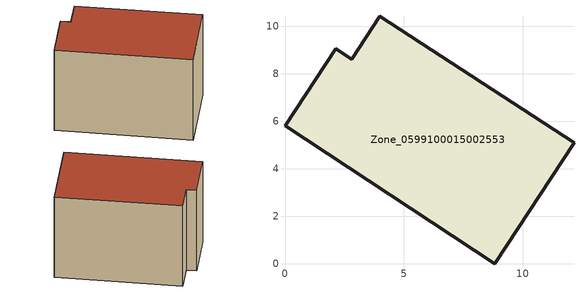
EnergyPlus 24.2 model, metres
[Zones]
Zone_0599100015002553
 floor ground (C_G): 8.82,0 0,5.8 2.13,9.05 2.8,8.61 3.99,10.41 12.16,5.09 z0.74
 wall outside (C_F): 2.8,8.61 2.13,9.05 0,5.8 8.82,0 12.16,5.09 3.99,10.41 2.8,8.61 z0.74:8.06
 roof outside (C_R): 12.16,5.09 3.99,10.41 2.8,8.61 2.13,9.05 0,5.8 8.82,0 z8.06
[BUILDING]
Pand.0599100015002553: North Axis=0; Terrain=City; Loads Convergence Tolerance Value=0.04; Temperature Convergence Tolerance Value=0.4; Solar Distribution=FullExterior; Maximum Number of Warmup Days=25; Minimum Number of Warmup Days=1
[Site:Location]
Rotterdam.The.Hague.AP_ZH_NLD Design_Conditions: Latitude=51.96; Longitude=4.45; Time Zone=1; Elevation=-4.5
[SITE:GROUNDTEMPERATURE:BUILDINGSURFACE]
18, 18, 18, 18, 18, 18, 18, 18, 18, 18, 18, 18
[MATERIAL] Thermal Absorptance=0.9; Solar Absorptance=0.7; Visible Absorptance=0.7
Name | Roughness | Thickness | Conductivity | Density | Specific Heat
G.TI.1965-1974 | MediumSmooth | 0.15 | 0.882353 | 540 | 1210
F.TI.1965-1974 | Rough | 0.3 | 0.697674 | 1920 | 840
R.TI.1965-1974 | MediumRough | 0.2 | 0.232558 | 1500 | 1000
[CONSTRUCTION]
C_G: G.TI.1965-1974
C_F: F.TI.1965-1974
C_R: R.TI.1965-1974
[ZONE]
Zone_0599100015002553: Type=1; Multiplier=1; Ceiling Height=Autocalculate; Volume=Autocalculate; Floor Area=autocalculate; Part of Total Floor Area=Yes
[ZONEINFILTRATION:DESIGNFLOWRATE]
Infil_Zone_0599100015002553: Zone or ZoneList or Space or SpaceList=Zone_0599100015002553; Schedule=AlwaysOn; Design Flow Rate Calculation Method=Flow/Area; Flow Rate per Floor Area=0.003; Constant Term Coefficient=1; Temperature Term Coefficient=0; Velocity Term Coefficient=0; Velocity Squared Term Coefficient=0
[HVACTEMPLATE:ZONE:IDEALLOADSAIRSYSTEM]
Zone_0599100015002553: Maximum Heating Supply Air Temperature=50; Minimum Cooling Supply Air Temperature=13; Maximum Heating Supply Air Humidity Ratio=0.0156; Minimum Cooling Supply Air Humidity Ratio=0.0077; Heating Limit=NoLimit; Cooling Limit=NoLimit; Dehumidification Control Type=ConstantSensibleHeatRatio; Cooling Sensible Heat Ratio=0.7; Dehumidification Setpoint=60; Humidification Control Type=None; Humidification Setpoint=30; Outdoor Air Method=None; Outdoor Air Flow Rate per Person=0.00944; Outdoor Air Flow Rate per Zone Floor Area=0; Outdoor Air Flow Rate per Zone=0; Demand Controlled Ventilation Type=None; Outdoor Air Economizer Type=NoEconomizer; Heat Recovery Type=None; Sensible Heat Recovery Effectiveness=0.7; Latent Heat Recovery Effectiveness=0.65
[ZONECONTROL:THERMOSTAT]
ThermostatControl_Zone_0599100015002553: Zone or ZoneList=Zone_0599100015002553; Control Type Schedule=DualSetpointControlType; Control 1=Thermostat_Zone_0599100015002553; Temperature Difference Between Cutout And Setpoint=0
[THERMOSTATSETPOINT:DUALSETPOINT]
Thermostat_Zone_0599100015002553: Heating Setpoint Temperature Schedule=HeatingSetpoint_Zone_0599100015002553; Cooling Setpoint Temperature Schedule=CoolingSetpoint_Zone_0599100015002553
[SCHEDULE:COMPACT]
HeatingSetpoint_Zone_0599100015002553: Through: 12/31, For: AllDays, Until: 24:00, 21
CoolingSetpoint_Zone_0599100015002553: Through: 12/31, For: AllDays, Until: 24:00, 24
DualSetpointControlType: Through: 12/31, For: AllDays, Until: 24:00, 4
AlwaysOn: Through: 12/31, For: AllDays, Until: 24:00, 1
